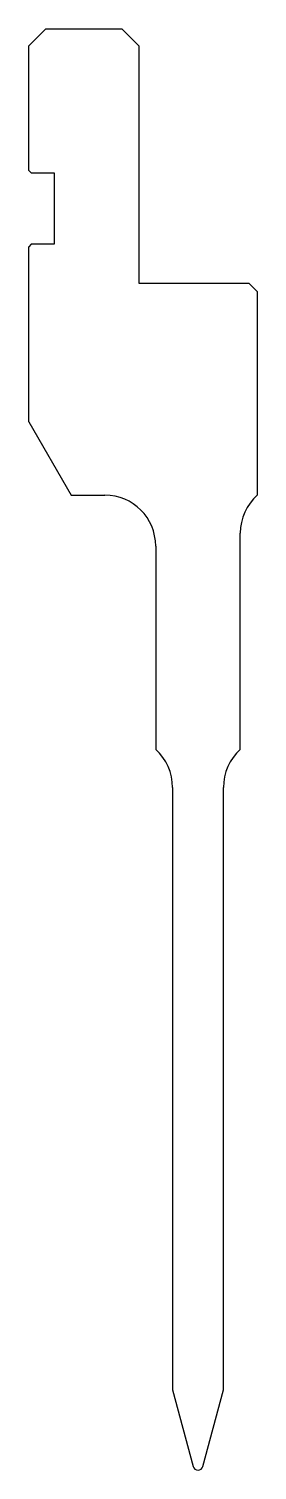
# Model space of a CAD drawing. Header units: metres. Extents: x 30 to 57, y -102 to 68.
import ezdxf

# ---------------------------------------------------------------- set-up
doc = ezdxf.new("R2010")
doc.units = ezdxf.units.M

msp = doc.modelspace()

# ---------------------------------------------------------------- linework, layer by layer
for p, q in [((32.391416, 67.503459), (30.391416, 65.503459)), ((32.391416, 67.503459), (41.391416, 67.503459)), ((43.391416, 65.503459), (41.391416, 67.503459)), ((30.391416, 50.803459), (30.391416, 65.503459)), ((43.391416, 65.503459), (43.391416, 37.503459)), ((30.391416, 50.803459), (30.691416, 50.503459)), ((30.691416, 50.503459), (33.391416, 50.503459)), ((33.391416, 50.503459), (33.391416, 42.103459)), ((30.691416, 42.103459), (30.391416, 41.803459)), ((30.391416, 21.163713), (30.391416, 41.803459)), ((33.391416, 42.103459), (30.691416, 42.103459)), ((43.391416, 37.503459), (56.391416, 37.503459)), ((57.391416, 36.503459), (56.391416, 37.503459)), ((57.391416, 36.503459), (57.391416, 12.505595)), ((30.391416, 21.163713), (35.391416, 12.503459)), ((35.391416, 12.503459), (39.391416, 12.503459)), ((55.391416, -17.494405), (55.391416, 8.033459)), ((45.391416, 6.503459), (45.391416, -17.494405)), ((47.391416, -21.966541), (47.391416, -93.018611)), ((53.391416, -93.018611), (53.391416, -21.966541)), ((47.391416, -93.018611), (49.81186, -102.051833)), ((50.970971, -102.051833), (53.391416, -93.018611))]:
    msp.add_line(p, q)
for centre, radius, start, end in [((39.391416, 6.503459), 6, 0, 90), ((61.391416, 8.033459), 6, 131.810315, 180), ((41.391416, -21.966541), 6, 0, 48.189685), ((59.391416, -21.966541), 6, 131.810315, 180), ((50.391416, -101.896541), 0.6, 195, 345)]:
    msp.add_arc(centre, radius, start, end)

doc.saveas('drawing.dxf')
